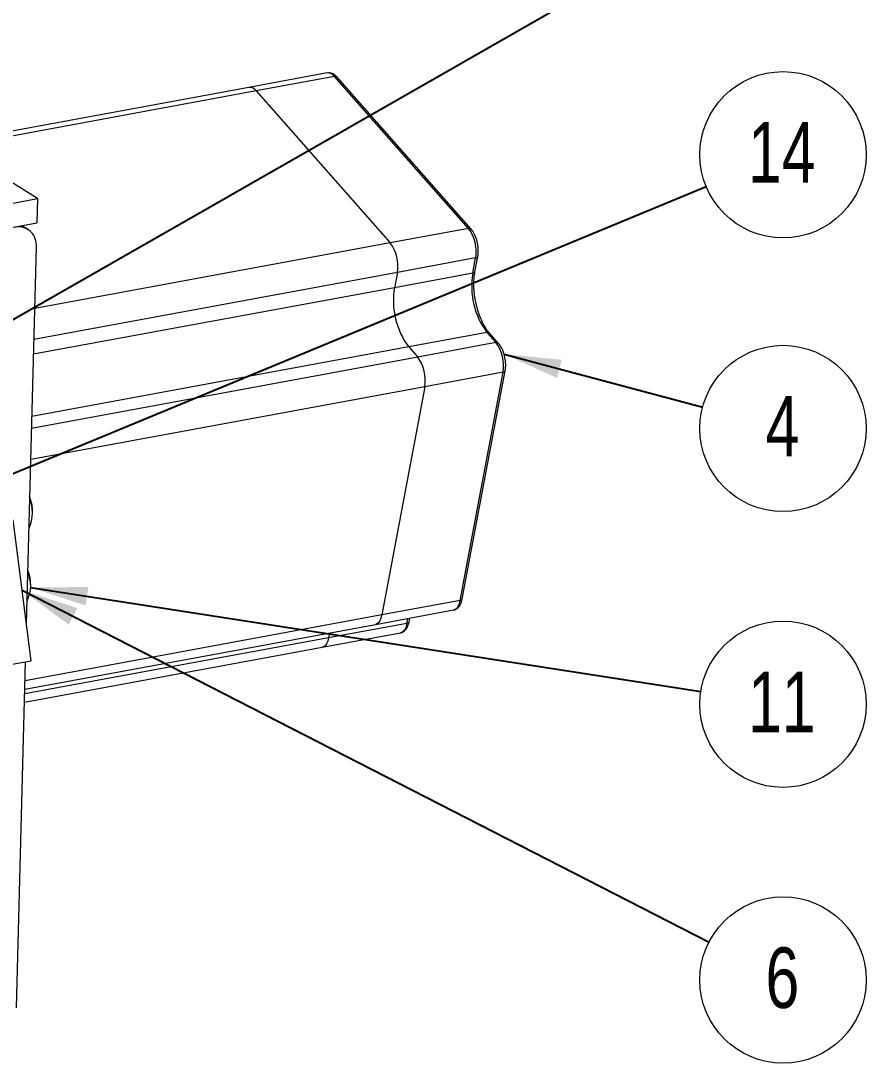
# Model space of a CAD drawing. Header units: millimetres. Extents: x 15 to 415, y 5 to 292.
# Drawn here: x 155.8 to 204.6, y 132.5 to 192.7 of the extents above; entities that cross this region are included whole.
import ezdxf

# ---------------------------------------------------------------- set-up
doc = ezdxf.new("R2010")
doc.units = ezdxf.units.MM
doc.styles.add('SLDTEXTSTYLE0', font='TXT', dxfattribs={"width": 0.75})
doc.dimstyles.new('SLDDIMSTYLE0', dxfattribs={"dimtxt": 0.18, "dimasz": 3.302, "dimexe": 0, "dimexo": 0.0625, "dimgap": 0, "dimtad": 0, "dimtih": 1, "dimtoh": 1, "dimdec": 0, "dimrnd": 1e-09, "dimzin": 0, "dimdsep": 46, "dimtxsty": 'Standard', "dimsah": 1, "dimcen": 0.09, "dimadec": 0, "dimazin": 0, "dimtfac": 3.302, "dimtdec": 0, "dimtofl": 0, "dimtmove": 0, "dimatfit": 3, "dimfxl": 1, "dimfrac": 2, "dimtolj": 1, "dimtzin": 0, "dimarcsym": 0})

# ---------------------------------------------------------------- blocks, each defined once
blk = doc.blocks.new('SW_NOTE_7')
at = {"color": 0, "linetype": 'Continuous', "lineweight": 0}
blk.add_circle((4.441, 1.838), 4.806, dxfattribs=at)
at = {"color": 0, "linetype": 'Continuous', "lineweight": 0, "insert": (4.37, 3.721), "char_height": 3.5, "attachment_point": 2, "style": 'SLDTEXTSTYLE0'}
blk.add_mtext('14', dxfattribs=at)
blk = doc.blocks.new('SW_NOTE_8')
at = {"color": 0, "linetype": 'Continuous', "lineweight": 0}
blk.add_circle((4.644, -1.238), 4.806, dxfattribs=at)
at = {"color": 0, "linetype": 'Continuous', "lineweight": 0, "insert": (4.609, 0.646), "char_height": 3.5, "attachment_point": 2, "style": 'SLDTEXTSTYLE0'}
blk.add_mtext('4', dxfattribs=at)
blk = doc.blocks.new('SW_NOTE_9')
at = {"color": 0, "linetype": 'Continuous', "lineweight": 0}
blk.add_circle((4.749, -0.737), 4.806, dxfattribs=at)
at = {"color": 0, "linetype": 'Continuous', "lineweight": 0, "insert": (4.679, 1.147), "char_height": 3.5, "attachment_point": 2, "style": 'SLDTEXTSTYLE0'}
blk.add_mtext('11', dxfattribs=at)
blk = doc.blocks.new('SW_NOTE_10')
at = {"color": 0, "linetype": 'Continuous', "lineweight": 0}
blk.add_circle((4.278, -2.191), 4.806, dxfattribs=at)
at = {"color": 0, "linetype": 'Continuous', "lineweight": 0, "insert": (4.242, -0.307), "char_height": 3.5, "attachment_point": 2, "style": 'SLDTEXTSTYLE0'}
blk.add_mtext('6', dxfattribs=at)

msp = doc.modelspace()

# ---------------------------------------------------------------- linework, layer by layer
at = {"color": 7, "linetype": 'Continuous', "lineweight": 15}
for p, q in [((156.734, 182.46), (123.818, 202.981)), ((173.476, 189.724), (168.95, 188.889)), ((173.896, 189.522), (169.37, 188.687)), ((181.645, 180.742), (173.896, 189.522)), ((181.794, 180.702), (174.044, 189.482)), ((168.95, 188.889), (151.567, 185.682)), ((169.37, 188.687), (177.12, 179.907)), ((105.016, 172.918), (156.734, 182.46)), ((156.734, 182.46), (156.697, 181.057)), ((104.98, 171.515), (156.697, 181.057)), ((156.161, 180.688), (155.827, 180.897)), ((181.645, 180.742), (177.12, 179.907)), ((156.093, 157.865), (156.661, 179.654)), ((182.055, 179.031), (177.53, 178.196)), ((181.889, 178.147), (182.055, 179.031)), ((182.014, 178.238), (182.18, 179.121)), ((177.53, 178.196), (177.364, 177.312)), ((181.889, 178.147), (177.364, 177.312)), ((182.71, 174.725), (178.184, 173.89)), ((183.229, 174.137), (182.71, 174.725)), ((183.229, 174.137), (178.704, 173.302)), ((183.378, 174.097), (182.859, 174.685)), ((178.184, 173.89), (178.704, 173.302)), ((183.639, 172.426), (179.114, 171.591)), ((181.158, 159.235), (183.639, 172.426)), ((181.283, 159.326), (183.764, 172.516)), ((179.114, 171.591), (176.633, 158.4)), ((156.364, 155.754), (155.321, 163.89)), ((181.158, 159.235), (176.633, 158.4)), ((176.256, 157.855), (180.781, 158.69)), ((155.996, 154.116), (176.256, 157.855)), ((178.082, 157.909), (173.557, 157.074)), ((178.207, 158), (178.249, 158.223)), ((173.18, 156.529), (177.706, 157.364)), ((173.612, 157.367), (173.557, 157.074)), ((155.976, 153.354), (173.18, 156.529)), ((154.813, 155.468), (156.364, 155.754)), ((155.516, 135.689), (156.037, 155.694))]:
    msp.add_line(p, q, dxfattribs=at)
at = {"color": 8, "linetype": 'Continuous', "lineweight": 15}
for p, q in [((169.37, 188.687), (151.913, 185.466)), ((177.12, 179.907), (156.569, 176.115)), ((177.53, 178.196), (156.522, 174.32)), ((177.364, 177.312), (156.5, 173.463)), ((178.184, 173.89), (156.406, 169.872)), ((178.704, 173.302), (156.388, 169.184)), ((179.114, 171.591), (156.341, 167.389)), ((176.633, 158.4), (156.008, 154.595)), ((178.082, 157.909), (178.138, 158.202)), ((173.557, 157.074), (155.988, 153.833))]:
    msp.add_line(p, q, dxfattribs=at)
at = {"color": 7, "linetype": 'Continuous', "lineweight": 15, "flags": 128}
for points in [[(176.633, 158.4), (176.583, 158.213), (176.513, 158.059), (176.424, 157.945), (176.319, 157.874), (176.256, 157.855)], [(176.633, 158.4), (176.583, 158.213), (176.513, 158.059), (176.424, 157.945), (176.319, 157.874), (176.256, 157.855)], [(173.557, 157.074), (173.508, 156.887), (173.437, 156.733), (173.348, 156.619), (173.244, 156.548), (173.18, 156.529)], [(173.557, 157.074), (173.508, 156.887), (173.437, 156.733), (173.348, 156.619), (173.244, 156.548), (173.18, 156.529)]]:
    msp.add_lwpolyline(points, dxfattribs=at)
at = {"color": 8, "linetype": 'Continuous', "lineweight": 15}
for centre, radius, start, end in [((173.513, 189.264), 0.461, 33.98019, 94.66776), ((173.936, 189.376), 0.152, 44.48506, 105.39831), ((181.685, 180.595), 0.152, 44.50534, 105.39695), ((182.052, 179.168), 0.137, 271.56465, 340.27159), ((181.885, 178.284), 0.137, 271.63794, 339.74379), ((182.75, 174.579), 0.152, 44.45953, 105.40003), ((183.269, 173.99), 0.152, 44.50534, 105.39695), ((183.632, 172.567), 0.141, 272.85625, 338.99524), ((180.552, 159.251), 0.607, 292.247, 358.48779), ((181.151, 159.376), 0.141, 272.85695, 338.98965), ((177.476, 157.925), 0.607, 292.247, 358.48779), ((178.075, 158.051), 0.141, 272.85695, 338.98965)]:
    msp.add_arc(centre, radius, start, end, dxfattribs=at)
at = {"color": 7, "linetype": 'Continuous', "lineweight": 15}
for centre, radius, start, end in [((168.988, 188.429), 0.461, 33.98019, 94.66776), ((155.601, 179.771), 1.066, 353.68507, 100.65932), ((179.861, 179.409), 2.227, 350.21156, 36.75697), ((175.336, 178.574), 2.227, 350.21156, 36.75697), ((186.278, 177.39), 4.454, 170.21156, 216.75697), ((181.753, 176.555), 4.454, 170.21156, 216.75697), ((181.445, 172.804), 2.227, 350.21156, 36.75697), ((176.919, 171.969), 2.227, 350.21156, 36.75697), ((154.204, 164.353), 2.239, 335.29303, 21.72452), ((153.418, 164.253), 3.012, 2.10464, 18.80399), ((154.095, 160.144), 2.239, 335.29303, 21.72452), ((153.309, 160.043), 3.012, 2.10464, 18.80399)]:
    msp.add_arc(centre, radius, start, end, dxfattribs=at)
for points, knots in [([(174.044, 189.482), (174.004, 189.523), (173.901, 189.628), (173.711, 189.734), (173.556, 189.724), (173.487, 189.72)], [0, 0, 0, 0, 0.263379, 0.667545, 1, 1, 1, 1]), ([(182.18, 179.121), (182.19, 179.183), (182.216, 179.362), (182.205, 179.693), (182.125, 180.085), (181.989, 180.441), (181.858, 180.616), (181.794, 180.702)], [0, 0, 0, 0, 0.1180282, 0.3414847, 0.5630739, 0.7862148, 1, 1, 1, 1]), ([(182.086, 176.392), (182.058, 176.519), (181.989, 176.831), (181.948, 177.334), (181.952, 177.833), (181.995, 178.114), (182.014, 178.238)], [0, 0, 0, 0, 0.19888, 0.486496, 0.77321, 1, 1, 1, 1]), ([(182.859, 174.685), (182.815, 174.738), (182.687, 174.891), (182.485, 175.222), (182.279, 175.691), (182.143, 176.093), (182.097, 176.334), (182.086, 176.392)], [0, 0, 0, 0, 0.135929, 0.394449, 0.655463, 0.918634, 1, 1, 1, 1]), ([(183.764, 172.516), (183.773, 172.578), (183.8, 172.757), (183.789, 173.088), (183.709, 173.48), (183.572, 173.837), (183.442, 174.011), (183.378, 174.097)], [0, 0, 0, 0, 0.118028, 0.341485, 0.563074, 0.786215, 1, 1, 1, 1]), ([(180.77, 158.694), (180.78, 158.693), (180.872, 158.689), (181.027, 158.797), (181.197, 159.001), (181.252, 159.207), (181.283, 159.326)], [0, 0, 0, 0, 0.034098, 0.330103, 0.614884, 1, 1, 1, 1]), ([(177.695, 157.368), (177.704, 157.368), (177.796, 157.363), (177.951, 157.471), (178.122, 157.675), (178.176, 157.881), (178.207, 158)], [0, 0, 0, 0, 0.034098, 0.330103, 0.614884, 1, 1, 1, 1])]:
    msp.add_open_spline(points, degree=3, knots=knots, dxfattribs=at)

# ---------------------------------------------------------------- block references
at = {"color": 7, "linetype": 'Continuous', "lineweight": 0}
for name, p in [('SW_NOTE_7', (195.382, 183.16)), ('SW_NOTE_8', (195.179, 170.415)), ('SW_NOTE_9', (195.074, 153.975)), ('SW_NOTE_10', (195.545, 139.491))]:
    msp.add_blockref(name, p, dxfattribs=at)

# ---------------------------------------------------------------- leaders
for points in [[(143.767, 169.851), (161.585, 223.296)], [(144.291, 169.185), (195.651, 198.551)], [(149.951, 164.36), (195.382, 183.16)], [(183.7, 173.474), (195.179, 170.415)], [(155.842, 159.822), (195.545, 139.491)], [(156.32, 159.985), (195.074, 153.975)]]:
    msp.add_leader(points, dimstyle='SLDDIMSTYLE0', dxfattribs=at)

doc.saveas('drawing.dxf')
